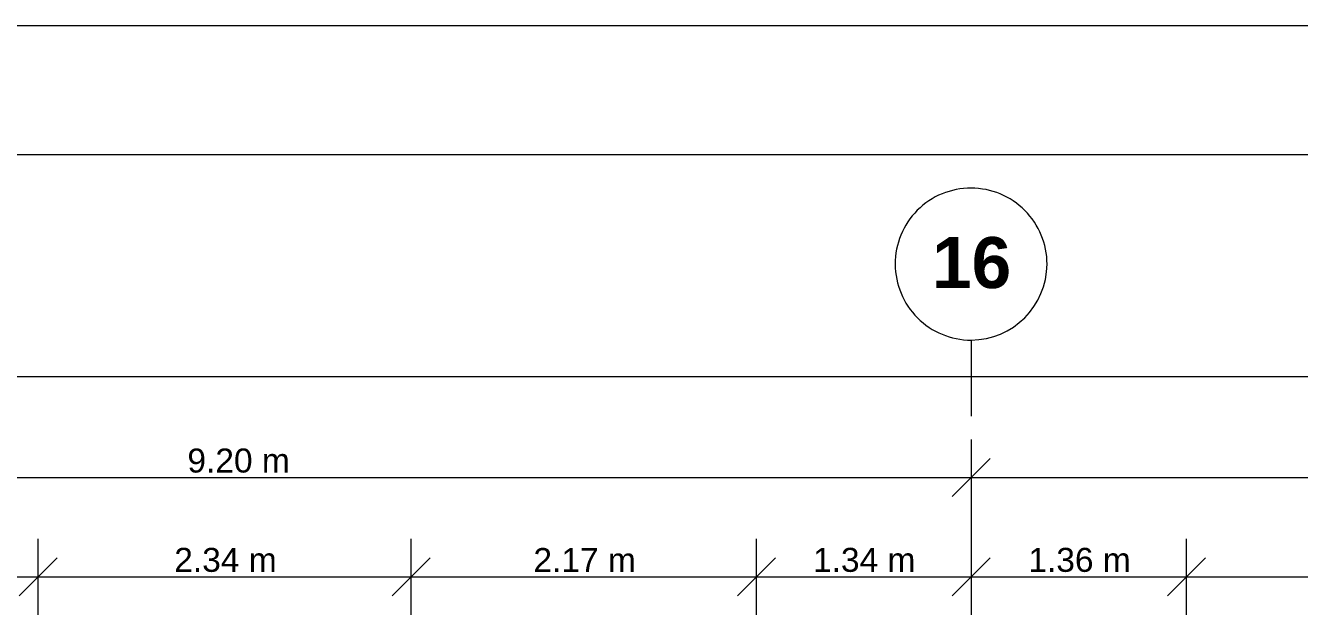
# Model space of a CAD drawing. Header units: metres. Extents: x 98 to 337, y -7 to 53.
# Drawn here: x 138.79 to 146.78, y 49.69 to 53.4 of the extents above; entities that cross this region are included whole.
import ezdxf

# ---------------------------------------------------------------- set-up
doc = ezdxf.new("R2010")
doc.units = ezdxf.units.M
doc.layers.add('PDF_Geometry', color=7, linetype='Continuous', lineweight=0, true_color=0xaaaaaa)
doc.layers.add('PDF_Text', color=7, linetype='Continuous', lineweight=0)
doc.styles.add('PDF Helvetica', font='')
doc.styles.add('PDF Helvetica Bold', font='')
doc.styles.get('PDF Helvetica').set_extended_font_data('Helvetica')
doc.styles.get('PDF Helvetica Bold').set_extended_font_data('Helvetica', bold=True)

msp = doc.modelspace()

# ---------------------------------------------------------------- linework, layer by layer
at = {"layer": 'PDF_Geometry', "color": 7, "lineweight": 0}
msp.add_lwpolyline([(188.0788, 53.3989), (188.0788, -6.5801), (98.1077, -6.5801), (98.1077, 53.3989)], close=True, dxfattribs=at)
msp.add_lwpolyline([(187.6018, 52.5879), (99.2073, 52.5879), (99.2073, -5.9158), (187.6018, -5.9158)], dxfattribs=at)
at = {"layer": 'PDF_Geometry', "lineweight": 0}
msp.add_lwpolyline([(144.7219, 52.3781, 0.418266), (144.2454, 51.9015, 0.41469), (144.7219, 51.4251, 0.411049), (145.1984, 51.9015, 0.414635)], format="xyb", close=True, dxfattribs=at)
for points in [[(144.7219, 51.4251), (144.7219, 50.9486)], [(107.6972, 51.196), (158.751, 51.196)], [(144.7219, 50.8019), (144.7219, 50.5637), (144.7219, 50.3255)], [(144.7219, 50.7882), (144.7219, 50.6278)], [(144.841, 50.6829), (144.7219, 50.5637), (144.6028, 50.4446)], [(107.6972, 50.5637), (117.1309, 50.5637), (126.3264, 50.5637), (135.5219, 50.5637), (144.7219, 50.5637), (153.9174, 50.5637), (158.751, 50.5637)], [(144.7219, 50.4721), (144.7219, 49.8352)], [(138.8665, 49.7023), (138.8665, 49.9406), (138.8665, 50.1789)], [(141.2077, 49.7023), (141.2077, 49.9406), (141.2077, 50.1789)], [(143.3749, 49.7023), (143.3749, 49.9406), (143.3749, 50.1789)], [(144.7219, 50.1789), (144.7219, 49.9406), (144.7219, 49.7023)], [(146.0735, 49.7023), (146.0735, 49.9406), (146.0735, 50.1789)], [(138.9856, 50.0597), (138.8665, 49.9406), (138.7474, 49.8215)], [(141.3268, 50.0597), (141.2077, 49.9406), (141.0886, 49.8215)], [(143.494, 50.0597), (143.3749, 49.9406), (143.2557, 49.8215)], [(144.841, 50.0597), (144.7219, 49.9406), (144.6028, 49.8215)], [(146.1926, 50.0597), (146.0735, 49.9406), (145.9544, 49.8215)], [(118.5054, 49.9406), (120.3565, 49.9406), (122.9038, 49.9406), (125.0756, 49.9406), (126.3264, 49.9406), (127.5772, 49.9406), (129.9963, 49.9406), (132.081, 49.9406), (134.2298, 49.9406), (135.5219, 49.9406), (137.0338, 49.9406), (138.8665, 49.9406), (141.2077, 49.9406), (143.3749, 49.9406), (144.7219, 49.9406), (146.0735, 49.9406), (148.2132, 49.9406), (150.4078, 49.9406), (152.5062, 49.9406), (153.9174, 49.9406), (156.4373, 49.9406)]]:
    msp.add_lwpolyline(points, dxfattribs=at)

# ---------------------------------------------------------------- texts
at = {"layer": 'PDF_Text', "lineweight": 0, "attachment_point": 4}
for s, insert, char_height, style in [('16', (144.476, 51.9091), 0.32008, 'PDF Helvetica Bold'), ('9.20 m', (139.8026, 50.6684), 0.15053, 'PDF Helvetica'), ('2.34 m', (139.7201, 50.0453), 0.15053, 'PDF Helvetica'), ('2.17 m', (141.9744, 50.0453), 0.15053, 'PDF Helvetica'), ('1.34 m', (143.7292, 50.0453), 0.15053, 'PDF Helvetica'), ('1.36 m', (145.0808, 50.0453), 0.15053, 'PDF Helvetica')]:
    msp.add_mtext(s, dxfattribs=dict(at, insert=insert, char_height=char_height, style=style))

doc.saveas('drawing.dxf')
